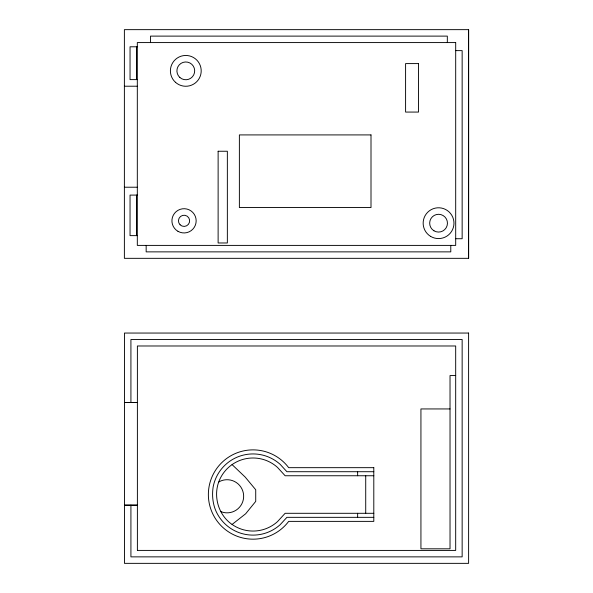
<?xml version="1.0" encoding="UTF-8"?>
<svg xmlns="http://www.w3.org/2000/svg" width="593" height="593" viewBox="0 0 593 593"><rect width="100%" height="100%" fill="white"/><g stroke="black" fill="none" stroke-linecap="round" stroke-linejoin="round"><path stroke-width="0.89" d="M146.16 245.398L146.16 251.869L450.784 251.869L450.784 245.398M150.503 42.577L150.503 36.114L447.33 36.114L447.33 42.577M468.611 258.333L468.611 29.65L124.382 29.65L124.382 258.333L468.611 258.333L468.611 29.65M373.798 475.749L285.129 475.749L277.472 467.388A36.529 36.529 0 0 0 219.151 480.841C212.939 496.156 218.35 515.043 232.071 524.449L245.665 513.768L255.724 501.381L255.724 489.759L245.198 477.091L232.071 464.601M218.78 482.079L219.795 481.405A16.567 16.567 0 0 1 243.619 495.244A16.567 16.567 0 0 1 221.715 511.952L220.878 511.537M137.317 46.788L130.045 46.788L130.045 79.61L137.317 79.61M455.683 50.627L462.147 50.627L462.147 238.727L455.683 238.727M124.382 86.215L137.317 86.215M124.382 187.218L137.317 187.218M137.317 195.09L130.045 195.09L130.045 235.629L137.317 235.629M468.611 333.051L124.456 333.051L124.456 563.35L468.618 563.35L468.603 333.051M455.683 375.562L450.028 375.562L450.028 548.807L420.934 548.807L420.934 408.94L450.028 408.94M137.383 402.543L124.456 402.543L137.391 402.543M373.798 471.709L286.908 471.709L280.185 464.371A40.583 40.583 0 0 0 213.169 486.831C211.968 494.54 212.576 502.434 215.392 509.743A40.583 40.583 0 0 0 280.185 524.672L286.908 517.341L373.798 517.341M373.798 513.301L285.129 513.301L277.472 521.662A36.529 36.529 0 0 1 232.071 524.449M365.718 475.749L365.718 513.301M357.638 471.709L357.638 475.749M357.638 513.301L357.638 517.341M136.509 46.788L136.509 79.61M136.509 195.09L136.509 235.629M130.927 402.543L130.92 339.515L462.147 339.515L462.147 556.871L130.92 556.864L130.92 505.162M218.128 151.245L218.12 242.974L227.356 242.974L227.356 151.245L218.12 151.245M137.391 550.408L455.683 550.423L455.683 345.986L137.391 345.986L137.391 550.423M455.691 42.577L137.317 42.577L137.317 245.398L455.691 245.398L455.691 42.577M418.517 63.592L405.59 63.592L405.59 112.07L418.517 112.07L418.517 63.592M371.003 134.915L239.379 134.915L239.379 207.55L371.003 207.55L371.003 134.915M373.798 467.669L288.687 467.669A44.645 44.645 0 0 0 222.953 461.517A44.645 44.645 0 0 0 222.953 527.533A44.645 44.645 0 0 0 288.687 521.38L373.798 521.38L373.798 467.669M137.383 505.169L124.456 505.169L137.391 505.169M433.965 230.788A8.888 8.888 0 0 0 447.448 223.353A8.888 8.888 0 0 0 434.261 215.4A8.888 8.888 0 0 0 433.965 230.788M430.6 236.37A15.411 15.411 0 0 0 453.964 223.479A15.411 15.411 0 0 0 431.111 209.692A15.411 15.411 0 0 0 430.6 236.37M180.087 224.784A5.604 5.604 0 0 0 189.456 222.271A5.604 5.604 0 0 0 182.6 215.415A5.604 5.604 0 0 0 180.087 224.784M177.982 231.322A12.119 12.119 0 0 0 196.164 220.826A12.119 12.119 0 0 0 177.982 210.33A12.119 12.119 0 0 0 177.982 231.322M179.842 77.461A8.888 8.888 0 0 0 194.489 72.717A8.888 8.888 0 0 0 183.059 62.406A8.888 8.888 0 0 0 179.842 77.461M175.476 82.301A15.411 15.411 0 0 0 200.864 74.081A15.411 15.411 0 0 0 181.058 56.202A15.411 15.411 0 0 0 175.476 82.301"/></g></svg>
